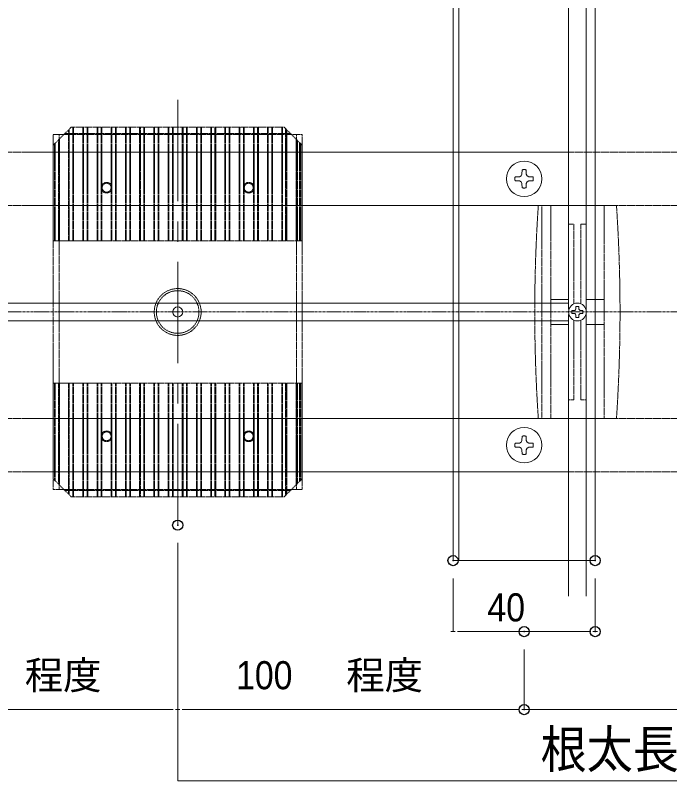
# Model space of a CAD drawing. Units: millimetres, scale not verified. Extents: x -12715 to 12220, y -3398 to 4210.
# Drawn here: x -3217.5 to -3033.3, y 2923 to 3138.5 of the extents above; entities that cross this region are included whole.
import ezdxf
from ezdxf.enums import TextEntityAlignment as Align

# ---------------------------------------------------------------- set-up
doc = ezdxf.new("R2010")
doc.units = ezdxf.units.MM
doc.header["$LTSCALE"] = 5.7
doc.header["$PDMODE"] = 32
doc.header["$PDSIZE"] = 2.85
doc.linetypes.add('CHAIN1', pattern=[8, 5, -1, 1, -1])
doc.linetypes.add('DASHED1', pattern=[1.8, 1.2, -0.6])
for name, color, linetype, lineweight in [('0-1_デッキ', 7, 'Continuous', 9), ('0-3_寸法', 7, 'Continuous', 9), ('0-4_一般', 4, 'Continuous', 9), ('0-5_根太', 4, 'Continuous', 9), ('0-6_ビス', 2, 'Continuous', 9), ('0-7_0', 7, 'Continuous', 9), ('0-A_WQCS', 4, 'Continuous', 9), ('0-B_束', 4, 'Continuous', 9)]:
    doc.layers.add(name, color=color, linetype=linetype, lineweight=lineweight)
doc.layers.add('0-8_DEFPOINTS', color=7, linetype='Continuous')
doc.styles.add('Osaka', font='')
doc.styles.add('ＭＳ ゴシック', font='')
doc.styles.get('Osaka').set_extended_font_data('Osaka')
doc.styles.get('ＭＳ ゴシック').set_extended_font_data('MS Gothic')

# ---------------------------------------------------------------- blocks, each defined once
blk = doc.blocks.new('グループ-322-1')
at = {"layer": '0-5_根太', "linetype": 'DASHED1'}
for p, q in [((-148038.6, 7198.7), (-126754.2, 7198.7)), ((-148038.6, 6598.7), (-126754.2, 6598.7)), ((-148038.6, 4198.7), (-126754.2, 4198.7)), ((-148038.6, 3598.7), (-126754.2, 3598.7))]:
    blk.add_line(p, q, dxfattribs=at)
at = {"layer": '0-5_根太', "linetype": 'CHAIN1'}
blk.add_line((-159793.2, 5398.7), (-125793.2, 5398.7), dxfattribs=at)
blk = doc.blocks.new('グループ-327-1')
at = {"layer": '0-6_ビス'}
for p, q in [((-133698.1, 3952.3), (-133697.4, 3999.9)), ((-133727.8, 3922.6), (-133707.5, 3932)), ((-133698.1, 3952.3), (-133707.5, 3932)), ((-133650.4, 3952.3), (-133641, 3932)), ((-133620.7, 3922.6), (-133641, 3932)), ((-133620.7, 3922.6), (-133573, 3921.9)), ((-133727.8, 3874.8), (-133775.5, 3875.5)), ((-133727.8, 3874.8), (-133707.5, 3865.4)), ((-133698.1, 3845.1), (-133707.5, 3865.4)), ((-133650.4, 3845.1), (-133651.1, 3797.5)), ((-133650.4, 3845.1), (-133641, 3865.4)), ((-133620.7, 3874.8), (-133641, 3865.4))]:
    blk.add_line(p, q, dxfattribs=at)
for points in [[(-133650.4, 3952.3), (-133651.1, 3999.9), (-133652.6, 4000.3), (-133654.2, 4000.6), (-133655.7, 4000.9), (-133657.3, 4001.2), (-133658.8, 4001.4), (-133660.3, 4001.6), (-133661.9, 4001.8), (-133663.4, 4002), (-133665, 4002.2), (-133666.5, 4002.3), (-133668.1, 4002.4), (-133669.6, 4002.5), (-133671.2, 4002.5), (-133672.7, 4002.6), (-133674.2, 4002.6), (-133675.8, 4002.6), (-133677.3, 4002.5), (-133678.9, 4002.5), (-133680.4, 4002.4), (-133682, 4002.3), (-133683.5, 4002.2), (-133685, 4002), (-133686.6, 4001.8), (-133688.1, 4001.6), (-133689.7, 4001.4), (-133691.2, 4001.2), (-133692.8, 4000.9), (-133694.3, 4000.6), (-133695.8, 4000.3), (-133697.4, 3999.9)], [(-133727.8, 3922.6), (-133775.5, 3921.9), (-133775.8, 3920.3), (-133776.1, 3918.8), (-133776.4, 3917.2), (-133776.7, 3915.7), (-133777, 3914.1), (-133777.2, 3912.6), (-133777.4, 3911), (-133777.6, 3909.5), (-133777.7, 3908), (-133777.8, 3906.4), (-133777.9, 3904.9), (-133778, 3903.3), (-133778.1, 3901.8), (-133778.1, 3900.2), (-133778.1, 3898.7), (-133778.1, 3897.2), (-133778.1, 3895.6), (-133778, 3894.1), (-133777.9, 3892.5), (-133777.8, 3891), (-133777.7, 3889.4), (-133777.6, 3887.9), (-133777.4, 3886.4), (-133777.2, 3884.8), (-133777, 3883.3), (-133776.7, 3881.7), (-133776.4, 3880.2), (-133776.1, 3878.6), (-133775.8, 3877.1), (-133775.5, 3875.5)], [(-133620.7, 3874.8), (-133573, 3875.5), (-133572.7, 3877.1), (-133572.3, 3878.6), (-133572, 3880.2), (-133571.8, 3881.7), (-133571.5, 3883.3), (-133571.3, 3884.8), (-133571.1, 3886.4), (-133570.9, 3887.9), (-133570.8, 3889.4), (-133570.6, 3891), (-133570.5, 3892.5), (-133570.5, 3894.1), (-133570.4, 3895.6), (-133570.4, 3897.2), (-133570.4, 3898.7), (-133570.4, 3900.2), (-133570.4, 3901.8), (-133570.5, 3903.3), (-133570.5, 3904.9), (-133570.6, 3906.4), (-133570.8, 3908), (-133570.9, 3909.5), (-133571.1, 3911), (-133571.3, 3912.6), (-133571.5, 3914.1), (-133571.8, 3915.7), (-133572, 3917.2), (-133572.3, 3918.8), (-133572.7, 3920.3), (-133573, 3921.9)], [(-133698.1, 3845.1), (-133697.4, 3797.5), (-133695.8, 3797.1), (-133694.3, 3796.8), (-133692.8, 3796.5), (-133691.2, 3796.2), (-133689.7, 3796), (-133688.1, 3795.8), (-133686.6, 3795.6), (-133685, 3795.4), (-133683.5, 3795.2), (-133682, 3795.1), (-133680.4, 3795), (-133678.9, 3794.9), (-133677.3, 3794.9), (-133675.8, 3794.8), (-133674.2, 3794.8), (-133672.7, 3794.8), (-133671.2, 3794.9), (-133669.6, 3794.9), (-133668.1, 3795), (-133666.5, 3795.1), (-133665, 3795.2), (-133663.4, 3795.4), (-133661.9, 3795.6), (-133660.3, 3795.8), (-133658.8, 3796), (-133657.3, 3796.2), (-133655.7, 3796.5), (-133654.2, 3796.8), (-133652.6, 3797.1), (-133651.1, 3797.5)]]:
    blk.add_lwpolyline(points, dxfattribs=at)
blk.add_circle((-133674.2, 3898.7), 200, dxfattribs=at)
blk = doc.blocks.new('グループ-328-1')
at = {"layer": '0-6_ビス'}
for p, q in [((-133650.4, 6952.3), (-133651.1, 6999.9)), ((-133727.8, 6922.6), (-133775.5, 6921.9)), ((-133727.8, 6922.6), (-133707.5, 6932)), ((-133698.1, 6952.3), (-133707.5, 6932)), ((-133650.4, 6952.3), (-133641, 6932)), ((-133620.7, 6922.6), (-133641, 6932)), ((-133727.8, 6874.8), (-133707.5, 6865.4)), ((-133698.1, 6845.1), (-133707.5, 6865.4)), ((-133698.1, 6845.1), (-133697.4, 6797.5)), ((-133650.4, 6845.1), (-133641, 6865.4)), ((-133620.7, 6874.8), (-133641, 6865.4)), ((-133620.7, 6874.8), (-133573, 6875.5))]:
    blk.add_line(p, q, dxfattribs=at)
for points in [[(-133698.1, 6952.3), (-133697.4, 6999.9), (-133695.8, 7000.3), (-133694.3, 7000.6), (-133692.8, 7000.9), (-133691.2, 7001.2), (-133689.7, 7001.4), (-133688.1, 7001.6), (-133686.6, 7001.8), (-133685, 7002), (-133683.5, 7002.2), (-133682, 7002.3), (-133680.4, 7002.4), (-133678.9, 7002.5), (-133677.3, 7002.5), (-133675.8, 7002.6), (-133674.2, 7002.6), (-133672.7, 7002.6), (-133671.2, 7002.5), (-133669.6, 7002.5), (-133668.1, 7002.4), (-133666.5, 7002.3), (-133665, 7002.2), (-133663.4, 7002), (-133661.9, 7001.8), (-133660.3, 7001.6), (-133658.8, 7001.4), (-133657.3, 7001.2), (-133655.7, 7000.9), (-133654.2, 7000.6), (-133652.6, 7000.3), (-133651.1, 6999.9)], [(-133727.8, 6874.8), (-133775.5, 6875.5), (-133775.8, 6877.1), (-133776.1, 6878.6), (-133776.4, 6880.2), (-133776.7, 6881.7), (-133777, 6883.3), (-133777.2, 6884.8), (-133777.4, 6886.4), (-133777.6, 6887.9), (-133777.7, 6889.4), (-133777.8, 6891), (-133777.9, 6892.5), (-133778, 6894.1), (-133778.1, 6895.6), (-133778.1, 6897.2), (-133778.1, 6898.7), (-133778.1, 6900.2), (-133778.1, 6901.8), (-133778, 6903.3), (-133777.9, 6904.9), (-133777.8, 6906.4), (-133777.7, 6908), (-133777.6, 6909.5), (-133777.4, 6911), (-133777.2, 6912.6), (-133777, 6914.1), (-133776.7, 6915.7), (-133776.4, 6917.2), (-133776.1, 6918.8), (-133775.8, 6920.3), (-133775.5, 6921.9)], [(-133620.7, 6922.6), (-133573, 6921.9), (-133572.7, 6920.3), (-133572.3, 6918.8), (-133572, 6917.2), (-133571.8, 6915.7), (-133571.5, 6914.1), (-133571.3, 6912.6), (-133571.1, 6911), (-133570.9, 6909.5), (-133570.8, 6908), (-133570.6, 6906.4), (-133570.5, 6904.9), (-133570.5, 6903.3), (-133570.4, 6901.8), (-133570.4, 6900.2), (-133570.4, 6898.7), (-133570.4, 6897.2), (-133570.4, 6895.6), (-133570.5, 6894.1), (-133570.5, 6892.5), (-133570.6, 6891), (-133570.8, 6889.4), (-133570.9, 6887.9), (-133571.1, 6886.4), (-133571.3, 6884.8), (-133571.5, 6883.3), (-133571.8, 6881.7), (-133572, 6880.2), (-133572.3, 6878.6), (-133572.7, 6877.1), (-133573, 6875.5)], [(-133650.4, 6845.1), (-133651.1, 6797.5), (-133652.6, 6797.1), (-133654.2, 6796.8), (-133655.7, 6796.5), (-133657.3, 6796.2), (-133658.8, 6796), (-133660.3, 6795.8), (-133661.9, 6795.6), (-133663.4, 6795.4), (-133665, 6795.2), (-133666.5, 6795.1), (-133668.1, 6795), (-133669.6, 6794.9), (-133671.2, 6794.9), (-133672.7, 6794.8), (-133674.2, 6794.8), (-133675.8, 6794.8), (-133677.3, 6794.9), (-133678.9, 6794.9), (-133680.4, 6795), (-133682, 6795.1), (-133683.5, 6795.2), (-133685, 6795.4), (-133686.6, 6795.6), (-133688.1, 6795.8), (-133689.7, 6796), (-133691.2, 6796.2), (-133692.8, 6796.5), (-133694.3, 6796.8), (-133695.8, 6797.1), (-133697.4, 6797.5)]]:
    blk.add_lwpolyline(points, dxfattribs=at)
blk.add_circle((-133674.2, 6898.7), 200, dxfattribs=at)
blk = doc.blocks.new('_DOT')
at = {"layer": '0-7_0'}
for p, q in [((-20, 0), (-40, 0)), ((-10, 0), (10, 0))]:
    blk.add_line(p, q, dxfattribs=at)
blk = doc.blocks.new('グループ-425-1')
at = {"layer": '0-A_WQCS'}
blk.add_line((16, -39.2), (16, -62.5), dxfattribs=at)
for points in [[(-39.2, -16), (-62.5, -16), (-62.5, 16), (-39.2, 16)], [(-16, 39.3), (-16, 62.5), (16, 62.5), (16, 39.3)], [(39.2, 16), (62.5, 16), (62.5, -16), (39.2, -16)], [(16, -62.5), (-16, -62.5), (-16, -39.2)]]:
    blk.add_lwpolyline(points, dxfattribs=at)
blk.add_circle((0, 0), 100, dxfattribs=at)
for centre, start, end in [((-39.2, 39.3), 270, 0), ((39.2, 39.3), 180, 270), ((-39.2, -39.2), 0, 90), ((39.2, -39.2), 90, 180)]:
    blk.add_arc(centre, 23.2, start, end, dxfattribs=at)
blk = doc.blocks.new('グループ-426-1')
at = {"layer": '0-A_WQCS'}
blk.add_blockref('グループ-425-1', (0, 0), dxfattribs=at)
blk = doc.blocks.new('グループ-427-1')
at = {"layer": '0-A_WQCS', "linetype": 'DASHED1'}
for p, q in [((440, 1200), (-440, 1200)), ((-400, 1193.3), (-400, -1193.3)), ((-299.7, 1200), (-299.7, -1200)), ((-99.7, 1200), (-99.7, 29.8)), ((99.7, 29.8), (99.7, 1200)), ((299.7, -1200), (299.7, 1200)), ((-99.7, 988.4), (-40, 988.4)), ((-40, 96), (-40, 988.4)), ((40, 988.4), (40, 96)), ((40, 988.4), (99.7, 988.4)), ((-99.7, 140), (-299.7, 140)), ((99.7, 140), (299.7, 140)), ((-99.7, -29.8), (-99.7, -1200)), ((99.7, -1200), (99.7, -29.8)), ((-99.7, -140), (-299.7, -140)), ((-40, -988.4), (-40, -96)), ((40, -96), (40, -988.4)), ((99.7, -140), (299.7, -140)), ((-40, -988.4), (-99.7, -988.4)), ((99.7, -988.4), (40, -988.4)), ((440, -1200), (-440, -1200))]:
    blk.add_line(p, q, dxfattribs=at)
at = {"layer": '0-A_WQCS'}
for p, q in [((-99.7, 1200), (100.3, 1200)), ((100.3, -1200), (-99.7, -1200))]:
    blk.add_line(p, q, dxfattribs=at)
at = {"layer": '0-A_WQCS', "linetype": 'DASHED1'}
for centre, start, end in [((17540, 0), 176.1817, 183.8183), ((-17540, 0), 0, 3.8183), ((-17540, 0), 356.1817, 0)]:
    blk.add_arc(centre, 18020, start, end, dxfattribs=at)
at = {"layer": '0-A_WQCS'}
blk.add_blockref('グループ-426-1', (0, 0), dxfattribs=at)
blk = doc.blocks.new('グループ-428-1')
at = {"layer": '0-A_WQCS'}
blk.add_blockref('グループ-427-1', (0, 0), dxfattribs=at)
blk = doc.blocks.new('WQCS2016平')
at = {"layer": '0-A_WQCS'}
blk.add_blockref('グループ-428-1', (0, 0), dxfattribs=at)
blk = doc.blocks.new('グループ-590-1')
at = {"layer": '0-B_束', "linetype": 'DASHED1'}
for p, q in [((-138974, 4598.7), (-136174, 4598.7)), ((-138974, 3518.7), (-138974, 4598.7)), ((-138962, 4598.7), (-138962, 3506.7)), ((-138954, 4598.7), (-138954, 3498.7)), ((-138914, 3458.7), (-138914, 4598.7)), ((-138906, 3450.7), (-138906, 4598.7)), ((-138802, 3346.7), (-138802, 4598.7)), ((-138794, 4598.7), (-138794, 3338.7)), ((-138754, 3318.7), (-138754, 4598.7)), ((-138746, 3318.7), (-138746, 4598.7)), ((-138642, 3318.7), (-138642, 4598.7)), ((-138634, 3318.7), (-138634, 4598.7)), ((-138594, 3318.7), (-138594, 4598.7)), ((-138586, 3318.7), (-138586, 4598.7)), ((-138482, 3318.7), (-138482, 4598.7)), ((-138474, 3318.7), (-138474, 4598.7)), ((-138434, 3318.7), (-138434, 4598.7)), ((-138426, 3318.7), (-138426, 4598.7)), ((-138322, 3318.7), (-138322, 4598.7)), ((-138314, 3318.7), (-138314, 4598.7)), ((-138274, 3318.7), (-138274, 4598.7)), ((-138266, 3318.7), (-138266, 4598.7)), ((-138162, 3318.7), (-138162, 4598.7)), ((-138154, 3318.7), (-138154, 4598.7)), ((-138114, 3318.7), (-138114, 4598.7)), ((-138106, 3318.7), (-138106, 4598.7)), ((-138002, 3318.7), (-138002, 4598.7)), ((-137994, 4598.7), (-137994, 3318.7)), ((-137954, 3318.7), (-137954, 4598.7)), ((-137946, 3318.7), (-137946, 4598.7)), ((-137842, 3318.7), (-137842, 4598.7)), ((-137834, 3318.7), (-137834, 4598.7)), ((-137794, 3318.7), (-137794, 4598.7)), ((-137786, 3318.7), (-137786, 4598.7)), ((-137682, 3318.7), (-137682, 4598.7)), ((-137674, 3318.7), (-137674, 4598.7)), ((-137634, 3318.7), (-137634, 4598.7)), ((-137626, 3318.7), (-137626, 4598.7)), ((-137522, 3318.7), (-137522, 4598.7)), ((-137514, 3318.7), (-137514, 4598.7)), ((-137474, 3318.7), (-137474, 4598.7)), ((-137466, 3318.7), (-137466, 4598.7)), ((-137362, 3318.7), (-137362, 4598.7)), ((-137354, 3318.7), (-137354, 4598.7)), ((-137314, 3318.7), (-137314, 4598.7)), ((-137306, 3318.7), (-137306, 4598.7)), ((-137202, 3318.7), (-137202, 4598.7)), ((-137194, 3318.7), (-137194, 4598.7)), ((-137154, 3318.7), (-137154, 4598.7)), ((-137146, 3318.7), (-137146, 4598.7)), ((-137042, 3318.7), (-137042, 4598.7)), ((-137034, 3318.7), (-137034, 4598.7)), ((-136994, 3318.7), (-136994, 4598.7)), ((-136986, 3318.7), (-136986, 4598.7)), ((-136882, 3318.7), (-136882, 4598.7)), ((-136874, 3318.7), (-136874, 4598.7)), ((-136834, 3318.7), (-136834, 4598.7)), ((-136826, 3318.7), (-136826, 4598.7)), ((-136722, 3318.7), (-136722, 4598.7)), ((-136714, 3318.7), (-136714, 4598.7)), ((-136674, 3318.7), (-136674, 4598.7)), ((-136666, 3318.7), (-136666, 4598.7)), ((-136562, 3318.7), (-136562, 4598.7)), ((-136554, 3318.7), (-136554, 4598.7)), ((-136514, 3318.7), (-136514, 4598.7)), ((-136506, 3318.7), (-136506, 4598.7)), ((-136402, 3318.7), (-136402, 4598.7)), ((-136394, 3318.7), (-136394, 4598.7)), ((-136362, 3330.7), (-136362, 4598.7)), ((-136354, 4598.7), (-136354, 3338.7)), ((-136346, 4598.7), (-136346, 3346.7)), ((-136242, 4598.7), (-136242, 3450.7)), ((-136234, 4598.7), (-136234, 3458.7)), ((-136226, 4598.7), (-136226, 3466.7)), ((-136202, 4598.7), (-136202, 3490.7)), ((-136194, 4598.7), (-136194, 3498.7)), ((-136186, 4598.7), (-136186, 3506.7)), ((-136174, 4598.7), (-136174, 3518.7)), ((-138774, 3318.7), (-138974, 3518.7)), ((-136174, 3518.7), (-136374, 3318.7)), ((-138844.1, 3388.8), (-136304, 3388.8)), ((-136374, 3318.7), (-138774, 3318.7))]:
    blk.add_line(p, q, dxfattribs=at)
for centre in [(-138374, 3998.7), (-136774, 3998.7)]:
    blk.add_circle(centre, 49.9, dxfattribs=at)
blk = doc.blocks.new('グループ-591-1')
at = {"layer": '0-B_束', "linetype": 'DASHED1'}
for p, q in [((-138774, 7478.7), (-138974, 7278.7)), ((-138802, 7450.7), (-138802, 6198.7)), ((-138794, 6198.7), (-138794, 7458.7)), ((-136374, 7478.7), (-138774, 7478.7)), ((-138754, 7478.7), (-138754, 6198.7)), ((-138746, 7478.7), (-138746, 6198.7)), ((-138642, 7478.7), (-138642, 6198.7)), ((-138634, 7478.7), (-138634, 6198.7)), ((-138594, 7478.7), (-138594, 6198.7)), ((-138586, 7478.7), (-138586, 6198.7)), ((-138482, 7478.7), (-138482, 6198.7)), ((-138474, 7478.7), (-138474, 6198.7)), ((-138434, 7478.7), (-138434, 6198.7)), ((-138426, 7478.7), (-138426, 6198.7)), ((-138322, 7478.7), (-138322, 6198.7)), ((-138314, 7478.7), (-138314, 6198.7)), ((-138274, 7478.7), (-138274, 6198.7)), ((-138266, 7478.7), (-138266, 6198.7)), ((-138162, 7478.7), (-138162, 6198.7)), ((-138154, 7478.7), (-138154, 6198.7)), ((-138114, 7478.7), (-138114, 6198.7)), ((-138106, 7478.7), (-138106, 6198.7)), ((-138002, 7478.7), (-138002, 6198.7)), ((-137994, 6198.7), (-137994, 7478.7)), ((-137954, 7478.7), (-137954, 6198.7)), ((-137946, 7478.7), (-137946, 6198.7)), ((-137842, 7478.7), (-137842, 6198.7)), ((-137834, 7478.7), (-137834, 6198.7)), ((-137794, 7478.7), (-137794, 6198.7)), ((-137786, 7478.7), (-137786, 6198.7)), ((-137682, 7478.7), (-137682, 6198.7)), ((-137674, 7478.7), (-137674, 6198.7)), ((-137634, 7478.7), (-137634, 6198.7)), ((-137626, 7478.7), (-137626, 6198.7)), ((-137522, 7478.7), (-137522, 6198.7)), ((-137514, 7478.7), (-137514, 6198.7)), ((-137474, 7478.7), (-137474, 6198.7)), ((-137466, 7478.7), (-137466, 6198.7)), ((-137362, 7478.7), (-137362, 6198.7)), ((-137354, 7478.7), (-137354, 6198.7)), ((-137314, 7478.7), (-137314, 6198.7)), ((-137306, 7478.7), (-137306, 6198.7)), ((-137202, 7478.7), (-137202, 6198.7)), ((-137194, 7478.7), (-137194, 6198.7)), ((-137154, 7478.7), (-137154, 6198.7)), ((-137146, 7478.7), (-137146, 6198.7)), ((-137042, 7478.7), (-137042, 6198.7)), ((-137034, 7478.7), (-137034, 6198.7)), ((-136994, 7478.7), (-136994, 6198.7)), ((-136986, 7478.7), (-136986, 6198.7)), ((-136882, 7478.7), (-136882, 6198.7)), ((-136874, 7478.7), (-136874, 6198.7)), ((-136834, 7478.7), (-136834, 6198.7)), ((-136826, 7478.7), (-136826, 6198.7)), ((-136722, 7478.7), (-136722, 6198.7)), ((-136714, 7478.7), (-136714, 6198.7)), ((-136674, 7478.7), (-136674, 6198.7)), ((-136666, 7478.7), (-136666, 6198.7)), ((-136562, 7478.7), (-136562, 6198.7)), ((-136554, 7478.7), (-136554, 6198.7)), ((-136514, 7478.7), (-136514, 6198.7)), ((-136506, 7478.7), (-136506, 6198.7)), ((-136402, 7478.7), (-136402, 6198.7)), ((-136394, 7478.7), (-136394, 6198.7)), ((-136174, 7278.7), (-136374, 7478.7)), ((-136362, 7466.7), (-136362, 6198.7)), ((-136354, 6198.7), (-136354, 7458.7)), ((-136346, 6198.7), (-136346, 7450.7)), ((-138914, 7338.7), (-138914, 6198.7)), ((-138906, 7346.7), (-138906, 6198.7)), ((-138844.1, 7408.6), (-136304, 7408.6)), ((-136242, 6198.7), (-136242, 7346.7)), ((-136234, 6198.7), (-136234, 7338.7)), ((-136226, 6198.7), (-136226, 7330.7)), ((-138974, 7278.7), (-138974, 6198.7)), ((-138962, 6198.7), (-138962, 7290.7)), ((-138954, 6198.7), (-138954, 7298.7)), ((-136202, 6198.7), (-136202, 7306.7)), ((-136194, 6198.7), (-136194, 7298.7)), ((-136186, 6198.7), (-136186, 7290.7)), ((-136174, 6198.7), (-136174, 7278.7)), ((-138974, 6198.7), (-136174, 6198.7))]:
    blk.add_line(p, q, dxfattribs=at)
for centre in [(-138374, 6798.7), (-136774, 6798.7)]:
    blk.add_circle(centre, 49.9, dxfattribs=at)
blk = doc.blocks.new('グループ-592-1')
at = {"layer": '0-B_束', "linetype": 'DASHED1'}
for p, q in [((-138910, 7398.7), (-138910, 3398.7)), ((-136294, 7398.7), (-138854, 7398.7)), ((-136238, 7398.7), (-136238, 3398.7))]:
    blk.add_line(p, q, dxfattribs=at)
blk.add_lwpolyline([(-136294, 7398.7), (-136174, 7398.7), (-136174, 3398.7), (-136294, 3398.7), (-138854, 3398.7), (-138974, 3398.7), (-138974, 7398.7), (-138854, 7398.7)], dxfattribs=at)
for centre, radius in [((-138374, 6798.7), 60), ((-136774, 6798.7), 60), ((-137574, 5398.7), 264), ((-137574, 5398.7), 264), ((-137574, 5398.7), 240), ((-138374, 3998.7), 60), ((-136774, 3998.7), 60)]:
    blk.add_circle(centre, radius, dxfattribs=at)
at = {"layer": '0-B_束'}
for name in ['グループ-591-1', 'グループ-590-1']:
    blk.add_blockref(name, (0, 0), dxfattribs=at)

msp = doc.modelspace()

# ---------------------------------------------------------------- linework, layer by layer
at = {"layer": '0-1_デッキ'}
for p, q in [((-3061.775, 3057.468), (-3061.775, 3539.968)), ((-3056.775, 2974.968), (-3056.775, 3539.968)), ((-3281.775, 3057.468), (-3061.775, 3057.468)), ((-3061.775, 3052.468), (-3281.775, 3052.468)), ((-3061.775, 2974.968), (-3061.775, 3052.444))]:
    msp.add_line(p, q, dxfattribs=at)
at = {"layer": '0-1_デッキ', "color": 2}
for points in [[(-3094.27, 3534.968), (-3054.27, 3534.968), (-3054.27, 2984.968), (-3094.27, 2984.968)], [(-3094.27, 3534.968), (-3092.67, 3534.968), (-3092.67, 2984.968), (-3094.27, 2984.968)]]:
    msp.add_lwpolyline(points, close=True, dxfattribs=at)
at = {"layer": '0-1_デッキ', "color": 1}
msp.add_point((-3171.765, 3054.968), dxfattribs=at)
at = {"layer": '0-3_寸法'}
for p, q in [((-3171.765, 2989.968), (-3171.765, 2943)), ((-3171.765, 2989.968), (-3171.765, 2943)), ((-3094.27, 2979.968), (-3094.27, 2964.968)), ((-3054.27, 2979.968), (-3054.27, 2964.968)), ((-3091.766, 2964.968), (-3056.774, 2964.968)), ((-3074.268, 2959.968), (-3074.268, 2943)), ((-3174.269, 2943), (-3266.764, 2943)), ((-3169.261, 2943), (-3076.771, 2943))]:
    msp.add_line(p, q, dxfattribs=at)
at = {"layer": '0-3_寸法', "color": 4}
for p, q in [((-3171.765, 2989.968), (-3171.765, 2923)), ((-2910.156, 2943), (-3074.268, 2943)), ((-2910.156, 2923), (-3171.765, 2923))]:
    msp.add_line(p, q, dxfattribs=at)
at = {"layer": '0-4_一般', "linetype": 'CHAIN1'}
msp.add_line((-3171.765, 2994.968), (-3171.765, 3114.968), dxfattribs=at)
at = {"layer": '0-8_DEFPOINTS'}
for p in [(-3171.765, 2994.968), (-3171.765, 2994.968), (-3094.27, 2984.968), (-3054.27, 2984.968), (-3074.268, 2964.968), (-3054.27, 2964.968), (-3074.268, 2943)]:
    msp.add_point(p, dxfattribs=at)

# ---------------------------------------------------------------- block references
at = {"layer": '0-3_寸法', "xscale": 0.06259308, "yscale": 0.06259308, "rotation": 180}
for p in [(-3094.27, 2964.968), (-3171.765, 2943)]:
    msp.add_blockref('_DOT', p, dxfattribs=at)
at = {"layer": '0-3_寸法', "xscale": 0.06259308, "yscale": 0.06259308}
for p in [(-3054.27, 2964.968), (-3171.765, 2943), (-3074.268, 2943)]:
    msp.add_blockref('_DOT', p, dxfattribs=at)
at = {"layer": '0-5_根太', "xscale": 0.025, "yscale": 0.025}
msp.add_blockref('グループ-322-1', (267.586, 2920), dxfattribs=at)
at = {"layer": '0-6_ビス', "xscale": 0.025, "yscale": 0.025}
for name in ['グループ-328-1', 'グループ-327-1']:
    msp.add_blockref(name, (267.586, 2920), dxfattribs=at)
at = {"layer": '0-A_WQCS', "xscale": 0.025, "yscale": 0.025}
msp.add_blockref('WQCS2016平', (-3059.275, 3054.968), dxfattribs=at)
at = {"layer": '0-B_束', "xscale": 0.025, "yscale": 0.025}
msp.add_blockref('グループ-592-1', (267.586, 2920), dxfattribs=at)

# ---------------------------------------------------------------- texts
at = {"layer": '0-3_寸法', "style": 'Osaka', "width": 0.9}
for s, p in [('40', (-3084.612, 2965.468)), ('100', (-3155.351, 2946.366))]:
    msp.add_text(s, height=7.918, dxfattribs=at).set_placement(p, align=Align.BOTTOM_LEFT)
at = {"layer": '0-3_寸法', "style": 'Osaka'}
for p in [(-3214.808, 2946.366), (-3124.325, 2946.366)]:
    msp.add_text('程度', height=7.918, dxfattribs=at).set_placement(p, align=Align.BOTTOM_LEFT)
at = {"layer": '0-3_寸法', "color": 4, "style": 'ＭＳ ゴシック', "width": 0.9}
msp.add_text('根太長さ', height=10.56, dxfattribs=at).set_placement((-3069.624, 2923.415), align=Align.BOTTOM_LEFT)

doc.saveas('drawing.dxf')
